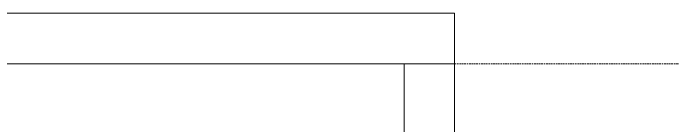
# Model space of a CAD drawing. Header units: centimetres. Extents: x -13617 to -9515, y -261 to 6553.
# Drawn here: x -12686.1 to -12555.6, y 5344.7 to 5366.9 of the extents above; entities that cross this region are included whole.
import ezdxf

# ---------------------------------------------------------------- set-up
doc = ezdxf.new("R2010")
doc.units = ezdxf.units.CM
doc.linetypes.add('_Overhead', pattern=[0.47625, 0.3175, -0.15875])
doc.layers.add('A-FLOR', color=7, linetype='Continuous', lineweight=9)
doc.layers.add('A-WALL', color=7, linetype='Continuous', lineweight=9)

# ---------------------------------------------------------------- blocks, each defined once
blk = doc.blocks.new('PQ_RVR_EST-01_ZZ_ZZ_MO_T_A_rvt-1-Planta patio maniobras')
at = {"layer": 'A-FLOR', "color": 254, "linetype": '_Overhead', "true_color": 0xd4d4d4}
blk.add_line((-12598.79, 5356.88), (-12553.13, 5356.88), dxfattribs=at)
blk.add_line((-12598.79, 5356.88), (-12553.13, 5356.88), dxfattribs=at)
blk = doc.blocks.new('PQ_RVR_ARQ-01_ZZ_ZZ_MO_T_A_rvt-1-Planta patio maniobras')
at = {"layer": 'A-WALL', "color": 253, "true_color": 0xaaaaaa}
for p, q in [((-12889.97, 5366.88), (-12598.79, 5366.88)), ((-12598.79, 5356.88), (-12598.79, 5366.88)), ((-12608.79, 5356.88), (-12889.97, 5356.88)), ((-12608.79, 4800.09), (-12608.79, 5356.88)), ((-12598.79, 5356.88), (-12608.79, 5356.88)), ((-12598.79, 5356.88), (-12598.79, 4790.09))]:
    blk.add_line(p, q, dxfattribs=at)

msp = doc.modelspace()

# ---------------------------------------------------------------- block references
at = {"lineweight": 5}
msp.add_blockref('PQ_RVR_EST-01_ZZ_ZZ_MO_T_A_rvt-1-Planta patio maniobras', (0, 0), dxfattribs=at)

# ---------------------------------------------------------------- next in the draw order: block references
msp.add_blockref('PQ_RVR_ARQ-01_ZZ_ZZ_MO_T_A_rvt-1-Planta patio maniobras', (0, 0), dxfattribs=at)

doc.saveas('drawing.dxf')
